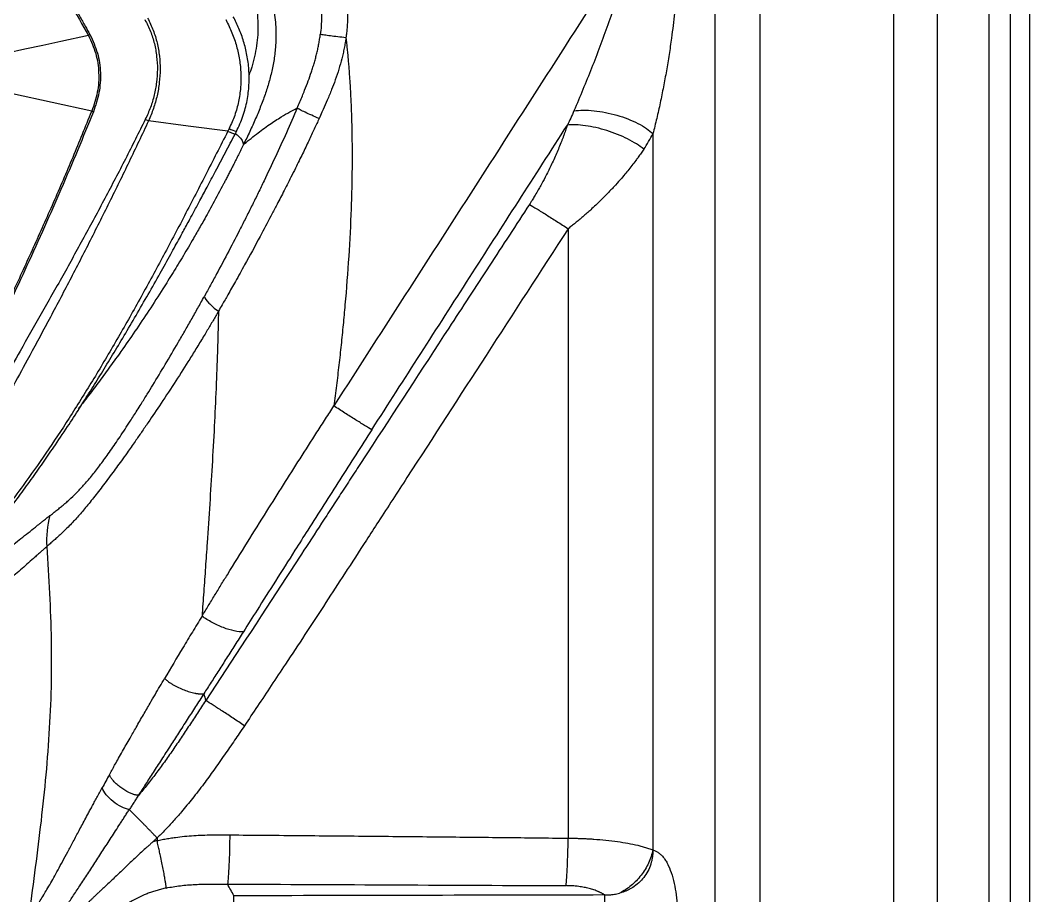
# Model space of a CAD drawing. Extents: x 0 to 84, y -21 to 126.
# Drawn here: x 74.48 to 84.1, y 55.96 to 64.3 of the extents above; entities that cross this region are included whole.
import ezdxf

# ---------------------------------------------------------------- set-up
doc = ezdxf.new("R2010")
doc.units = 0
doc.header["$MEASUREMENT"] = 0
doc.layers.add('1', color=4, linetype='Continuous')

# ---------------------------------------------------------------- blocks, each defined once
blk = doc.blocks.new('PRODIGY')
at = {"layer": '1', "color": 4, "linetype": 'Continuous', "lineweight": 25}
blk.add_line((84.0966, 2.9993), (84.0966, 75.0504), dxfattribs=at)
at = {"layer": '1', "color": 3, "linetype": 'Continuous', "lineweight": 25}
for p, q in [((83.913, 3.4162), (83.913, 74.6335)), ((83.71, 3.6929), (83.71, 74.3567)), ((83.2188, 4.3259), (83.2188, 73.7237)), ((82.801, 4.8346), (82.801, 73.215)), ((81.0966, 71.8017), (81.0966, 39.0248)), ((81.5264, 71.8017), (81.5264, 39.0248)), ((75.1465, 64.1612), (75.1312, 64.1525)), ((75.7039, 63.3385), (75.6734, 63.3538)), ((76.4719, 63.2667), (76.4588, 63.2402)), ((76.5276, 63.213), (76.5409, 63.2386)), ((80.5074, 63.217), (80.5074, 56.395)), ((79.7001, 62.3124), (79.7001, 56.5071)), ((75.7851, 56.5098), (75.7851, 56.4832))]:
    blk.add_line(p, q, dxfattribs=at)
at = {"layer": '1', "color": 3, "linetype": 'Continuous', "lineweight": 25, "flags": 128}
for points in [[(75.1312, 64.1525), (74.8677, 64.0953), (74.6972, 64.0584), (74.5267, 64.0214), (74.3562, 63.9844)], [(75.1641, 63.431), (74.7867, 63.5134), (74.4094, 63.5958)], [(76.4588, 63.2402), (76.0813, 63.2894), (75.7039, 63.3385)]]:
    blk.add_lwpolyline(points, dxfattribs=at)
at = {"layer": '1', "color": 3, "linetype": 'Continuous', "lineweight": 25}
blk.add_arc((76.6006, 63.4838), 0.2524, 239.33698, 256.31238, dxfattribs=at)
for points, knots in [([(70.3254, 69.0395), (70.5257, 68.9216), (70.926, 68.6858), (71.5018, 68.2923), (72.0561, 67.8715), (72.5848, 67.4219), (73.0839, 66.943), (73.5534, 66.4358), (73.9936, 65.9006), (74.404, 65.3398), (74.7875, 64.7582), (75.0166, 64.3544), (75.1312, 64.1525)], [0, 0, 0, 0, 0.100345, 0.20059, 0.300906, 0.400755, 0.500092, 0.599382, 0.699069, 0.799349, 0.899659, 1, 1, 1, 1]), ([(70.3344, 69.0546), (70.3484, 69.0464), (70.3851, 69.0249), (70.4521, 68.9858), (70.5298, 68.9404), (70.6059, 68.8956), (70.6706, 68.8568), (70.7316, 68.8193), (70.793, 68.7811), (70.904, 68.7112), (71.061, 68.6097), (71.3141, 68.4398), (71.6146, 68.2265), (71.9788, 67.9492), (72.3523, 67.6433), (72.7306, 67.3054), (73.1245, 66.9214), (73.5316, 66.4833), (73.9458, 65.9864), (74.2917, 65.5243), (74.5775, 65.1076), (74.7495, 64.8386), (74.8581, 64.6611), (74.9081, 64.578), (74.9577, 64.4942), (75.0052, 64.4126), (75.0534, 64.3285), (75.0996, 64.2455), (75.1317, 64.1878), (75.1465, 64.1612)], [0, 0, 0, 0, 0.007015, 0.018363, 0.033423, 0.04585, 0.056436, 0.065972, 0.076735, 0.087613, 0.12255, 0.157338, 0.219069, 0.281467, 0.354683, 0.42722, 0.500115, 0.591822, 0.685047, 0.779146, 0.840884, 0.903128, 0.916964, 0.930721, 0.945004, 0.958992, 0.971501, 0.986828, 1, 1, 1, 1]), ([(77.271, 65.4059), (77.2799, 65.3898), (77.2968, 65.3592), (77.3203, 65.3155), (77.3472, 65.2647), (77.3768, 65.2067), (77.4212, 65.1147), (77.4731, 64.9957), (77.5273, 64.8434), (77.5625, 64.7081), (77.5828, 64.5946), (77.5938, 64.5051), (77.5997, 64.414), (77.6002, 64.3362), (77.5978, 64.2736), (77.5946, 64.2261), (77.59, 64.1783), (77.5858, 64.1465), (77.5837, 64.1305)], [0, 0, 0, 0, 0.041154, 0.078244, 0.111277, 0.169877, 0.224118, 0.340099, 0.460288, 0.585978, 0.652657, 0.718387, 0.787819, 0.857167, 0.892517, 0.928087, 0.963906, 1, 1, 1, 1]), ([(77.0511, 65.2835), (77.054, 65.2783), (77.0569, 65.2731), (77.0628, 65.2623), (77.0658, 65.2569), (77.0716, 65.2464), (77.0745, 65.2412), (77.0801, 65.2308), (77.0943, 65.2049), (77.1081, 65.179), (77.1408, 65.1167), (77.1617, 65.075), (77.2212, 64.9483), (77.2566, 64.8618), (77.2992, 64.7253), (77.3116, 64.6786), (77.3319, 64.5824), (77.3399, 64.5328), (77.3502, 64.4308), (77.3526, 64.3784), (77.351, 64.2715), (77.3471, 64.2171), (77.34, 64.1623)], [0, 0, 0, 0, 0.015625, 0.015625, 0.03125, 0.03125, 0.046875, 0.046875, 0.0625, 0.125, 0.125, 0.25, 0.25, 0.5, 0.5, 0.625, 0.625, 0.75, 0.75, 0.875, 0.875, 1, 1, 1, 1]), ([(80.349, 65.1065), (80.1081, 64.7312), (79.8675, 64.3565), (79.3871, 63.6083), (79.1471, 63.2348), (78.6674, 62.4882), (78.4277, 62.1151), (77.9482, 61.3692), (77.7085, 60.9965), (77.469, 60.624)], [0, 0, 0, 0, 0.25, 0.25, 0.5, 0.5, 0.75, 0.75, 1, 1, 1, 1]), ([(80.349, 65.1065), (80.3298, 65.0348), (80.3094, 64.9632), (80.2672, 64.8203), (80.2452, 64.7491), (80.1773, 64.5363), (80.1293, 64.3954), (80.0291, 64.1162), (79.9771, 63.978), (79.869, 63.7044), (79.8131, 63.5689), (79.7552, 63.4353)], [0, 0, 0, 0, 0.125, 0.125, 0.25, 0.25, 0.5, 0.5, 0.75, 0.75, 1, 1, 1, 1]), ([(80.7557, 65.1056), (80.7557, 65.0941), (80.7556, 65.0708), (80.7552, 65.0357), (80.7547, 65.0003), (80.7539, 64.9645), (80.7529, 64.9284), (80.7516, 64.8919), (80.7491, 64.8267), (80.7443, 64.7321), (80.736, 64.61), (80.7256, 64.4879), (80.7136, 64.3675), (80.6998, 64.2473), (80.6861, 64.1415), (80.6731, 64.0493), (80.6613, 63.9707), (80.6488, 63.8927), (80.6357, 63.8153), (80.622, 63.7385), (80.6076, 63.6623), (80.5925, 63.5866), (80.5768, 63.5115), (80.5605, 63.437), (80.5435, 63.363), (80.5259, 63.2896), (80.5136, 63.2412), (80.5074, 63.217)], [0, 0, 0, 0, 0.017664, 0.035507, 0.05353, 0.071738, 0.09013, 0.108711, 0.127482, 0.189965, 0.253579, 0.31546, 0.378775, 0.440729, 0.503397, 0.545132, 0.586763, 0.628301, 0.66976, 0.711151, 0.752486, 0.793777, 0.835036, 0.876276, 0.917508, 0.958746, 1, 1, 1, 1]), ([(76.6278, 65.078), (76.6358, 65.0634), (76.6513, 65.0355), (76.6731, 64.9952), (76.6979, 64.9482), (76.7253, 64.8945), (76.766, 64.8095), (76.8115, 64.7035), (76.8621, 64.557), (76.9008, 64.3942), (76.9198, 64.2142), (76.9161, 64.0525), (76.8979, 63.9089), (76.8721, 63.7843), (76.8384, 63.6627), (76.8049, 63.5637), (76.7747, 63.4839), (76.7501, 63.4227), (76.7241, 63.3613), (76.6967, 63.2997), (76.6682, 63.2379), (76.6388, 63.1758), (76.6187, 63.1346), (76.6086, 63.1138)], [0, 0, 0, 0, 0.023441, 0.045018, 0.064722, 0.098467, 0.130136, 0.197851, 0.261478, 0.349634, 0.435047, 0.519003, 0.580889, 0.643367, 0.703243, 0.764646, 0.796695, 0.829274, 0.862381, 0.896015, 0.930168, 0.964833, 1, 1, 1, 1]), ([(76.5475, 64.9187), (76.5838, 64.8463), (76.6545, 64.7048), (76.7248, 64.4844), (76.7527, 64.2658), (76.7372, 64.0542), (76.7021, 63.8901), (76.6694, 63.7992), (76.6598, 63.7727)], [0, 0, 0, 0, 0.1992176, 0.3887796, 0.5701872, 0.7480441, 0.9265988, 1, 1, 1, 1]), ([(76.5409, 63.2386), (76.5632, 63.2867), (76.6073, 63.3817), (76.6455, 63.5323), (76.6637, 63.6813), (76.6623, 63.8261), (76.6445, 63.9648), (76.6121, 64.0957), (76.5682, 64.2184), (76.5298, 64.2946), (76.511, 64.3319)], [0, 0, 0, 0, 0.1398235, 0.2760803, 0.4073634, 0.5348874, 0.657111, 0.7751455, 0.8899794, 1, 1, 1, 1]), ([(75.6696, 64.3039), (75.6882, 64.2671), (75.7252, 64.1938), (75.7617, 64.0755), (75.7839, 63.9541), (75.7905, 63.8305), (75.7826, 63.7071), (75.76, 63.5856), (75.7251, 63.4666), (75.6906, 63.3915), (75.6733, 63.3537)], [0, 0, 0, 0, 0.1249083, 0.2493639, 0.3746167, 0.4991945, 0.6245037, 0.7493251, 0.8740577, 1, 1, 1, 1]), ([(75.6954, 64.3179), (75.714, 64.2798), (75.7512, 64.2038), (75.7878, 64.082), (75.8099, 63.9572), (75.8166, 63.8304), (75.809, 63.7039), (75.7874, 63.579), (75.7533, 63.4563), (75.7204, 63.378), (75.7038, 63.3385)], [0, 0, 0, 0, 0.1252448, 0.2498889, 0.375057, 0.499446, 0.6244395, 0.7490045, 0.8735632, 1, 1, 1, 1]), ([(76.4406, 64.3032), (76.441, 64.3023), (76.4418, 64.3008), (76.4427, 64.2992), (76.443, 64.2985)], [0, 0, 0, 0, 0.560042, 1, 1, 1, 1]), ([(76.443, 64.2985), (76.4625, 64.2588), (76.5016, 64.1791), (76.544, 64.0528), (76.5726, 63.9227), (76.5856, 63.7898), (76.5829, 63.6557), (76.5633, 63.5221), (76.5278, 63.3908), (76.4906, 63.3081), (76.4719, 63.2667)], [0, 0, 0, 0, 0.1237332, 0.2483159, 0.3718244, 0.4957942, 0.6209032, 0.7461081, 0.8728281, 1, 1, 1, 1]), ([(75.1312, 64.1525), (75.1573, 64.0963), (75.2097, 63.9836), (75.2351, 63.7973), (75.2243, 63.6091), (75.1842, 63.4905), (75.1641, 63.431)], [0, 0, 0, 0, 0.248317, 0.497924, 0.747766, 1, 1, 1, 1]), ([(75.1465, 64.1612), (75.1729, 64.1036), (75.2258, 63.9883), (75.2512, 63.7981), (75.2398, 63.6064), (75.199, 63.4857), (75.1785, 63.4251)], [0, 0, 0, 0, 0.249094, 0.498767, 0.748344, 1, 1, 1, 1]), ([(77.1198, 63.4613), (77.1283, 63.4812), (77.1448, 63.5198), (77.1685, 63.5762), (77.1954, 63.6423), (77.2248, 63.7184), (77.2509, 63.792), (77.27, 63.8508), (77.2835, 63.8954), (77.2959, 63.94), (77.3072, 63.9846), (77.3173, 64.0291), (77.3262, 64.0735), (77.334, 64.1179), (77.338, 64.1475), (77.34, 64.1623)], [0, 0, 0, 0, 0.088124, 0.171224, 0.249259, 0.379001, 0.503281, 0.567015, 0.630246, 0.692982, 0.755239, 0.817039, 0.87841, 0.939384, 1, 1, 1, 1]), ([(77.5837, 64.1305), (77.5574, 64.1337), (77.5312, 64.1369), (77.4811, 64.1432), (77.4573, 64.1462), (77.4142, 64.1518), (77.3949, 64.1544), (77.3625, 64.1589), (77.3494, 64.1608), (77.34, 64.1623)], [0, 0, 0, 0, 0.25, 0.25, 0.5, 0.5, 0.75, 0.75, 1, 1, 1, 1]), ([(77.5837, 64.1305), (77.5826, 64.1223), (77.5802, 64.106), (77.5762, 64.0814), (77.5719, 64.0567), (77.5672, 64.0319), (77.5621, 64.0069), (77.5566, 63.9819), (77.5507, 63.9567), (77.5384, 63.9067), (77.5168, 63.8303), (77.4841, 63.7324), (77.4469, 63.634), (77.4081, 63.5401), (77.3765, 63.4682), (77.3501, 63.4097), (77.3372, 63.3813), (77.3282, 63.3615)], [0, 0, 0, 0, 0.030369, 0.060961, 0.091774, 0.12281, 0.154073, 0.185569, 0.217308, 0.249302, 0.375584, 0.509808, 0.629683, 0.763464, 0.884647, 0.919706, 1, 1, 1, 1]), ([(77.5837, 64.1305), (77.5857, 64.1127), (77.5897, 64.0771), (77.5953, 64.0234), (77.6005, 63.9694), (77.6054, 63.9151), (77.61, 63.8605), (77.6143, 63.8056), (77.6182, 63.7503), (77.6219, 63.6948), (77.6252, 63.6389), (77.6282, 63.5827), (77.631, 63.5261), (77.6334, 63.4693), (77.6355, 63.4122), (77.639, 63.3046), (77.6422, 63.1455), (77.6427, 62.9339), (77.6397, 62.7191), (77.6311, 62.4239), (77.6119, 62.0457), (77.5836, 61.6774), (77.5575, 61.3963), (77.538, 61.2053), (77.5168, 61.0128), (77.4939, 60.8188), (77.4773, 60.6891), (77.469, 60.624)], [0, 0, 0, 0, 0.015257, 0.030595, 0.046015, 0.061517, 0.077102, 0.09277, 0.108522, 0.124359, 0.140279, 0.156285, 0.172376, 0.188552, 0.204814, 0.221162, 0.280394, 0.340549, 0.401635, 0.463659, 0.592501, 0.724661, 0.778771, 0.833361, 0.88843, 0.943977, 1, 1, 1, 1]), ([(77.1198, 63.4613), (77.0858, 63.382), (77.0517, 63.3043), (76.9827, 63.1499), (76.9477, 63.0732), (76.8765, 62.92), (76.8403, 62.8435), (76.7854, 62.7293), (76.767, 62.6913), (76.7393, 62.6346), (76.7299, 62.6156), (76.7112, 62.5777), (76.7019, 62.5588), (76.6742, 62.5029), (76.6556, 62.4658), (76.6183, 62.3919), (76.5997, 62.3552), (76.5436, 62.2455), (76.5059, 62.1727), (76.4295, 62.027), (76.3907, 61.9542), (76.342, 61.8636), (76.3323, 61.8455), (76.3127, 61.8094), (76.3029, 61.7913), (76.2835, 61.7556), (76.2739, 61.738), (76.2546, 61.7027), (76.2449, 61.6849), (76.2351, 61.6672)], [0, 0, 0, 0, 0.125, 0.125, 0.25, 0.25, 0.375, 0.375, 0.4375, 0.4375, 0.46875, 0.46875, 0.5, 0.5, 0.5625, 0.5625, 0.625, 0.625, 0.75, 0.75, 0.875, 0.875, 0.90625, 0.90625, 0.9375, 0.9375, 0.96875, 0.96875, 1, 1, 1, 1]), ([(76.6086, 63.1138), (76.6134, 63.1179), (76.6316, 63.1332), (76.6723, 63.1666), (76.729, 63.2116), (76.7937, 63.2604), (76.8724, 63.3167), (76.9577, 63.3725), (77.0392, 63.4198), (77.09, 63.4466), (77.1134, 63.4581), (77.1198, 63.4613)], [0, 0, 0, 0, 0.029562, 0.112237, 0.248524, 0.372792, 0.498808, 0.713616, 0.868688, 0.964069, 1, 1, 1, 1]), ([(77.3282, 63.3615), (77.3039, 63.3719), (77.28, 63.3823), (77.2352, 63.4023), (77.2143, 63.412), (77.1774, 63.4297), (77.1614, 63.4377), (77.1357, 63.4514), (77.126, 63.4571), (77.1198, 63.4613)], [0, 0, 0, 0, 0.25, 0.25, 0.5, 0.5, 0.75, 0.75, 1, 1, 1, 1]), ([(73.4578, 59.6768), (73.4809, 59.7267), (73.5271, 59.8265), (73.6038, 59.9921), (73.6864, 60.1729), (73.7771, 60.3706), (73.8792, 60.5839), (73.9878, 60.8149), (74.1051, 61.0546), (74.247, 61.3534), (74.4167, 61.7133), (74.6101, 62.1346), (74.8004, 62.5623), (74.986, 62.9943), (75.1047, 63.2855), (75.164, 63.431)], [0, 0, 0, 0, 0.062561, 0.125094, 0.187383, 0.249789, 0.312754, 0.376309, 0.439124, 0.501607, 0.601699, 0.701611, 0.80118, 0.900668, 1, 1, 1, 1]), ([(75.1785, 63.4251), (75.1293, 63.3044), (75.0285, 63.0569), (74.8727, 62.6923), (74.7112, 62.3242), (74.5486, 61.965), (74.3862, 61.6147), (74.2571, 61.3408), (74.1603, 61.1371), (74.0929, 60.9966), (74.0266, 60.8592), (73.9623, 60.7264), (73.9018, 60.5993), (73.843, 60.4773), (73.7859, 60.3617), (73.7326, 60.2519), (73.6859, 60.154), (73.6451, 60.068), (73.6059, 59.9871), (73.5686, 59.9108), (73.5299, 59.8291), (73.4957, 59.7493), (73.4699, 59.6992), (73.4581, 59.6764)], [0, 0, 0, 0, 0.082249, 0.168725, 0.250938, 0.337837, 0.421226, 0.501438, 0.538138, 0.573957, 0.608923, 0.645818, 0.681064, 0.714276, 0.751294, 0.786327, 0.81865, 0.848238, 0.87506, 0.90615, 0.934321, 0.970126, 1, 1, 1, 1]), ([(75.1785, 63.4251), (75.1761, 63.4261), (75.1712, 63.4281), (75.1664, 63.43), (75.1641, 63.431)], [0, 0, 0, 0, 0.5000634, 1, 1, 1, 1]), ([(79.7552, 63.4353), (79.7826, 63.4393), (79.8128, 63.4414), (79.8772, 63.4417), (79.9113, 63.44), (79.9819, 63.4328), (80.0183, 63.4273), (80.0915, 63.4128), (80.1283, 63.4039), (80.2004, 63.383), (80.2358, 63.371), (80.3031, 63.3446), (80.3351, 63.3303), (80.3943, 63.2998), (80.4214, 63.2838), (80.4694, 63.2508), (80.4903, 63.2339), (80.5074, 63.217)], [0, 0, 0, 0, 0.125, 0.125, 0.25, 0.25, 0.375, 0.375, 0.5, 0.5, 0.625, 0.625, 0.75, 0.75, 0.875, 0.875, 1, 1, 1, 1]), ([(75.6734, 63.3537), (75.6106, 63.2276), (75.485, 62.9753), (75.2889, 62.6009), (75.0894, 62.2292), (74.8864, 61.862), (74.6821, 61.4995), (74.4955, 61.1728), (74.3304, 60.8836), (74.1884, 60.6326), (74.0558, 60.395), (73.9367, 60.1744), (73.8312, 59.9735), (73.7382, 59.7924), (73.6562, 59.6277), (73.6072, 59.5297), (73.5827, 59.4807)], [0, 0, 0, 0, 0.082411, 0.164951, 0.247638, 0.330248, 0.412935, 0.496232, 0.559503, 0.622548, 0.685579, 0.749219, 0.81255, 0.875197, 0.937632, 1, 1, 1, 1]), ([(75.7039, 63.3385), (75.6425, 63.2086), (75.5196, 62.9485), (75.3298, 62.5613), (75.1373, 62.1765), (74.9417, 61.7963), (74.7444, 61.422), (74.5633, 61.0863), (74.402, 60.7914), (74.2621, 60.5378), (74.1299, 60.3001), (74.0096, 60.0816), (73.9001, 59.8838), (73.8012, 59.7065), (73.7105, 59.5461), (73.6563, 59.4507), (73.6292, 59.4031)], [0, 0, 0, 0, 0.082589, 0.165416, 0.24837, 0.331193, 0.414034, 0.497446, 0.56062, 0.623393, 0.686188, 0.749611, 0.812567, 0.875073, 0.937549, 1, 1, 1, 1]), ([(77.3282, 63.3615), (77.3208, 63.3454), (77.3056, 63.3122), (77.2819, 63.261), (77.2565, 63.2069), (77.2295, 63.1497), (77.2007, 63.0894), (77.17, 63.0258), (77.1374, 62.9589), (77.1006, 62.8843), (77.0505, 62.7838), (76.9894, 62.6632), (76.9259, 62.5398), (76.8526, 62.3996), (76.7529, 62.2119), (76.6397, 62.0042), (76.5367, 61.8191), (76.4654, 61.6928), (76.4117, 61.5987), (76.3818, 61.5468), (76.3699, 61.5261)], [0, 0, 0, 0, 0.025237, 0.052055, 0.080486, 0.110579, 0.1424, 0.176025, 0.211529, 0.24898, 0.295288, 0.372746, 0.443313, 0.495541, 0.601397, 0.751645, 0.840385, 0.911669, 0.964817, 1, 1, 1, 1]), ([(77.8308, 60.3978), (78.1407, 60.8806), (78.4508, 61.3638), (79.0715, 62.3308), (79.3819, 62.8144), (79.6927, 63.2986)], [0, 0, 0, 0, 0.5, 0.5, 1, 1, 1, 1]), ([(79.6927, 63.2986), (79.6898, 63.29), (79.684, 63.2728), (79.6749, 63.247), (79.6656, 63.2212), (79.6561, 63.1954), (79.6463, 63.1695), (79.6321, 63.1329), (79.6131, 63.0856), (79.5804, 63.0084), (79.5374, 62.9137), (79.4871, 62.8123), (79.4461, 62.7357), (79.4142, 62.6791), (79.3886, 62.6356), (79.3646, 62.5963), (79.3461, 62.5668), (79.3355, 62.5505), (79.3312, 62.544)], [0, 0, 0, 0, 0.033779, 0.067567, 0.101358, 0.13515, 0.168938, 0.20272, 0.278681, 0.354541, 0.505893, 0.651091, 0.75563, 0.812095, 0.878605, 0.932278, 0.972683, 1, 1, 1, 1]), ([(80.42, 63.0691), (80.3997, 63.0859), (80.3763, 63.1028), (80.3245, 63.1357), (80.2961, 63.1517), (80.2357, 63.1823), (80.2036, 63.1968), (80.1374, 63.2236), (80.1032, 63.2359), (80.0342, 63.2577), (79.9995, 63.2671), (79.931, 63.2828), (79.8974, 63.2891), (79.8327, 63.298), (79.8017, 63.3007), (79.7438, 63.3024), (79.7169, 63.3014), (79.6927, 63.2986)], [0, 0, 0, 0, 0.125, 0.125, 0.25, 0.25, 0.375, 0.375, 0.5, 0.5, 0.625, 0.625, 0.75, 0.75, 0.875, 0.875, 1, 1, 1, 1]), ([(76.4588, 63.2402), (76.388, 63.1007), (76.2465, 62.8222), (76.034, 62.4106), (75.821, 62.0071), (75.6064, 61.6136), (75.3893, 61.2307), (75.1696, 60.8603), (74.9482, 60.5057), (74.7271, 60.1719), (74.5271, 59.8885), (74.3489, 59.6513), (74.1927, 59.4548), (74.0404, 59.2747), (73.9472, 59.1724), (73.9006, 59.1213)], [0, 0, 0, 0, 0.083388, 0.166545, 0.249266, 0.331863, 0.414654, 0.498053, 0.581911, 0.665728, 0.748937, 0.811246, 0.87376, 0.936869, 1, 1, 1, 1]), ([(73.9729, 59.1455), (74.0113, 59.1893), (74.09, 59.279), (74.2167, 59.4341), (74.3442, 59.5961), (74.4672, 59.759), (74.5842, 59.9195), (74.6946, 60.0756), (74.8098, 60.2429), (74.9265, 60.4172), (75.043, 60.5963), (75.1505, 60.7655), (75.2554, 60.9342), (75.363, 61.1106), (75.4733, 61.2951), (75.5862, 61.4877), (75.7006, 61.6865), (75.8106, 61.881), (75.8965, 62.0352), (75.9574, 62.1455), (75.9969, 62.2174), (76.0323, 62.2822), (76.0655, 62.3432), (76.1007, 62.4081), (76.1436, 62.4874), (76.1981, 62.5888), (76.2658, 62.7156), (76.3468, 62.8682), (76.4356, 63.0369), (76.4973, 63.155), (76.5277, 63.2132)], [0, 0, 0, 0, 0.05455, 0.111686, 0.164939, 0.214597, 0.260837, 0.30378, 0.343485, 0.39362, 0.437093, 0.475723, 0.515154, 0.555612, 0.597083, 0.639608, 0.683232, 0.726686, 0.764541, 0.781149, 0.796212, 0.809729, 0.821699, 0.83431, 0.850093, 0.870986, 0.897022, 0.928235, 0.96461, 1, 1, 1, 1]), ([(76.5276, 63.2133), (76.5276, 63.2133), (76.528, 63.2124), (76.5248, 63.2126), (76.5176, 63.2143), (76.5061, 63.2185), (76.4918, 63.2246), (76.4758, 63.2318), (76.4643, 63.2374), (76.4588, 63.2401)], [0, 0, 0, 0, 0.008669, 0.176845, 0.34923, 0.521615, 0.689793, 0.85014, 1, 1, 1, 1]), ([(76.5313, 63.2202), (76.5416, 63.2118), (76.5696, 63.1891), (76.5987, 63.151), (76.6053, 63.1262), (76.6086, 63.1138)], [0, 0, 0, 0, 0.225327, 0.612665, 1, 1, 1, 1]), ([(76.6086, 63.1138), (76.6006, 63.0974), (76.5847, 63.0652), (76.5612, 63.0179), (76.5385, 62.9725), (76.5165, 62.929), (76.4954, 62.8873), (76.475, 62.8475), (76.4554, 62.8096), (76.4367, 62.7736), (76.3909, 62.6862), (76.3215, 62.5562), (76.2468, 62.4213), (76.185, 62.3119), (76.1209, 62.2004), (76.0352, 62.055), (75.9544, 61.9222), (75.8895, 61.8177), (75.8129, 61.6959), (75.7086, 61.5344), (75.5756, 61.3359), (75.4527, 61.1588), (75.3398, 61.001), (75.2542, 60.8846), (75.1856, 60.7931), (75.1324, 60.7231), (75.0816, 60.6571), (75.0478, 60.6139), (75.0332, 60.5952)], [0, 0, 0, 0, 0.016211, 0.031885, 0.047005, 0.061561, 0.075546, 0.088957, 0.101796, 0.114066, 0.125773, 0.191373, 0.249143, 0.269766, 0.310555, 0.37242, 0.435059, 0.466789, 0.498057, 0.583327, 0.66749, 0.750174, 0.812936, 0.876212, 0.907298, 0.938328, 0.973296, 1, 1, 1, 1]), ([(80.42, 63.0691), (80.4159, 63.063), (80.4076, 63.0506), (80.3946, 63.0317), (80.3809, 63.0123), (80.3666, 62.9923), (80.3455, 62.9635), (80.316, 62.9242), (80.279, 62.8774), (80.2385, 62.8281), (80.192, 62.7737), (80.1471, 62.7238), (80.1012, 62.6746), (80.0607, 62.6326), (80.0125, 62.5844), (79.9648, 62.5385), (79.9191, 62.4961), (79.8781, 62.4594), (79.8412, 62.4273), (79.8049, 62.3966), (79.7694, 62.3672), (79.7346, 62.3392), (79.7115, 62.3212), (79.7001, 62.3124)], [0, 0, 0, 0, 0.023655, 0.047976, 0.072966, 0.098627, 0.124962, 0.184147, 0.249571, 0.30494, 0.374009, 0.459, 0.498471, 0.565348, 0.623159, 0.688249, 0.748134, 0.793635, 0.837741, 0.880439, 0.92172, 0.961576, 1, 1, 1, 1]), ([(79.3312, 62.544), (79.2039, 62.3486), (79.0764, 62.1529), (78.8202, 61.7599), (78.6915, 61.5625), (78.3048, 60.9691), (78.0468, 60.5731), (77.7567, 60.1279), (77.7245, 60.0784), (77.6761, 60.0043), (77.6601, 59.9796), (77.6276, 59.9297), (77.6112, 59.9046), (77.5784, 59.8543), (77.5621, 59.8291), (77.5296, 59.7794), (77.5136, 59.7547), (77.4653, 59.6806), (77.4331, 59.6313), (77.2724, 59.3845), (77.1441, 59.1876), (76.7596, 58.5985), (76.5039, 58.2076), (76.2483, 57.8182)], [0, 0, 0, 0, 0.125, 0.125, 0.25, 0.25, 0.5, 0.5, 0.53125, 0.53125, 0.546875, 0.546875, 0.5625, 0.5625, 0.578125, 0.578125, 0.59375, 0.59375, 0.625, 0.625, 0.75, 0.75, 1, 1, 1, 1]), ([(79.3312, 62.544), (79.3518, 62.5318), (79.376, 62.5172), (79.4304, 62.4839), (79.4606, 62.4652), (79.5248, 62.4248), (79.5589, 62.4033), (79.6288, 62.3586), (79.6646, 62.3355), (79.7001, 62.3124)], [0, 0, 0, 0, 0.25, 0.25, 0.5, 0.5, 0.75, 0.75, 1, 1, 1, 1]), ([(79.7001, 62.3124), (79.4395, 61.91), (78.9277, 61.1199), (78.3258, 60.1902), (77.9459, 59.6036), (77.7481, 59.2981), (77.5814, 59.0411), (77.3863, 58.7413), (77.1984, 58.4539), (77.0246, 58.1897), (76.8742, 57.9628), (76.7442, 57.7675), (76.6588, 57.6403), (76.6169, 57.578)], [0, 0, 0, 0, 0.254555, 0.499896, 0.588058, 0.625678, 0.693142, 0.75069, 0.815615, 0.875442, 0.918638, 0.960157, 1, 1, 1, 1]), ([(74.7641, 59.5792), (74.7748, 59.5875), (74.7972, 59.605), (74.8253, 59.627), (74.8484, 59.6454), (74.8707, 59.6635), (74.8987, 59.6866), (74.932, 59.7151), (74.976, 59.7547), (75.0316, 59.8089), (75.1024, 59.8861), (75.1772, 59.9759), (75.2566, 60.0794), (75.3413, 60.1971), (75.4322, 60.3299), (75.5177, 60.4602), (75.5856, 60.5665), (75.6401, 60.6531), (75.6899, 60.7333), (75.7665, 60.8581), (75.8645, 61.0206), (75.9659, 61.1927), (76.0484, 61.335), (76.1006, 61.4265), (76.1422, 61.5), (76.173, 61.555), (76.2038, 61.6103), (76.2244, 61.6479), (76.2351, 61.6672)], [0, 0, 0, 0, 0.033734, 0.071132, 0.089018, 0.106446, 0.140887, 0.175301, 0.206879, 0.27007, 0.330608, 0.38872, 0.445009, 0.500506, 0.556267, 0.613223, 0.651081, 0.672273, 0.705043, 0.734117, 0.798517, 0.864698, 0.898238, 0.931979, 0.949544, 0.965907, 0.982392, 1, 1, 1, 1]), ([(76.2351, 61.6672), (76.2395, 61.6503), (76.2539, 61.6288), (76.3003, 61.5802), (76.3322, 61.5533), (76.3699, 61.5261)], [0, 0, 0, 0, 0.5, 0.5, 1, 1, 1, 1]), ([(76.3699, 61.5261), (76.3615, 61.5116), (76.3444, 61.4821), (76.3183, 61.4372), (76.2912, 61.3912), (76.2632, 61.3441), (76.221, 61.2737), (76.1653, 61.1823), (76.0753, 61.0375), (75.9614, 60.8585), (75.8283, 60.6558), (75.7192, 60.4937), (75.6372, 60.3742), (75.5706, 60.2782), (75.5065, 60.1873), (75.4312, 60.082), (75.3463, 59.9656), (75.2498, 59.8371), (75.1569, 59.7185), (75.0876, 59.6344), (75.0354, 59.5744), (75.0009, 59.5361), (74.9642, 59.4971), (74.9278, 59.46), (74.8923, 59.4257), (74.8599, 59.3955), (74.8293, 59.3677), (74.7975, 59.3393), (74.7658, 59.3119), (74.7448, 59.2934), (74.734, 59.284)], [0, 0, 0, 0, 0.012307, 0.025007, 0.038092, 0.051548, 0.065367, 0.098627, 0.130786, 0.192419, 0.258524, 0.317532, 0.347638, 0.37739, 0.415782, 0.444427, 0.494579, 0.553456, 0.613166, 0.67406, 0.703646, 0.736355, 0.76039, 0.800107, 0.836919, 0.863946, 0.898116, 0.931946, 0.965122, 1, 1, 1, 1]), ([(76.3699, 61.5261), (76.3694, 61.5), (76.3683, 61.4475), (76.3664, 61.3682), (76.3643, 61.2882), (76.3619, 61.2073), (76.3593, 61.1255), (76.3565, 61.0429), (76.3535, 60.9593), (76.3502, 60.8749), (76.343, 60.6988), (76.3301, 60.4246), (76.3098, 60.0583), (76.2868, 59.6879), (76.2653, 59.3661), (76.2461, 59.0873), (76.2297, 58.8546), (76.2187, 58.6995), (76.2132, 58.622)], [0, 0, 0, 0, 0.026908, 0.054095, 0.08157, 0.10934, 0.137412, 0.165792, 0.194486, 0.223499, 0.252837, 0.376004, 0.506309, 0.631025, 0.758945, 0.839282, 0.919668, 1, 1, 1, 1]), ([(76.2132, 58.622), (76.233, 58.6545), (76.2726, 58.7196), (76.3324, 58.8176), (76.3931, 58.9168), (76.4973, 59.0862), (76.6427, 59.3212), (76.8208, 59.6063), (76.9882, 59.8717), (77.1474, 60.1225), (77.2816, 60.3323), (77.389, 60.4997), (77.4428, 60.5833), (77.469, 60.624)], [0, 0, 0, 0, 0.048414, 0.097028, 0.146182, 0.196378, 0.350044, 0.497585, 0.623215, 0.748212, 0.874161, 0.938693, 1, 1, 1, 1]), ([(77.8308, 60.3978), (77.8111, 60.4093), (77.7878, 60.4233), (77.735, 60.4556), (77.7056, 60.4738), (77.6426, 60.5131), (77.6091, 60.5343), (77.54, 60.5783), (77.5044, 60.6011), (77.469, 60.624)], [0, 0, 0, 0, 0.25, 0.25, 0.5, 0.5, 0.75, 0.75, 1, 1, 1, 1]), ([(77.8308, 60.3978), (77.7798, 60.3184), (77.6778, 60.1595), (77.4742, 59.8412), (77.2811, 59.5376), (77.0772, 59.2158), (76.9162, 58.9613), (76.7526, 58.7029), (76.6507, 58.5423), (76.6073, 58.4738)], [0, 0, 0, 0, 0.1240223, 0.2482916, 0.4969991, 0.5973754, 0.7495438, 0.8932467, 1, 1, 1, 1]), ([(73.6989, 58.7422), (73.7165, 58.7555), (73.7517, 58.7821), (73.8042, 58.8222), (73.8565, 58.8625), (73.9085, 58.9028), (73.9659, 58.9477), (74.0261, 58.9952), (74.0791, 59.0375), (74.1197, 59.07), (74.1619, 59.104), (74.2388, 59.1653), (74.352, 59.2547), (74.4668, 59.3444), (74.5584, 59.4162), (74.6183, 59.4635), (74.6639, 59.4996), (74.6989, 59.5275), (74.7306, 59.5527), (74.7535, 59.5708), (74.7641, 59.5792)], [0, 0, 0, 0, 0.0491961, 0.0983921, 0.1475883, 0.1967852, 0.2459833, 0.3109371, 0.3691875, 0.3988411, 0.4281557, 0.4911555, 0.61736, 0.7432969, 0.8070101, 0.8708024, 0.9101848, 0.9347854, 0.9696241, 1, 1, 1, 1]), ([(74.734, 59.284), (74.7277, 59.2785), (74.7144, 59.2668), (74.6935, 59.2481), (74.6698, 59.227), (74.6413, 59.2016), (74.5791, 59.146), (74.4848, 59.0626), (74.3813, 58.9718), (74.2991, 58.9001), (74.2351, 58.8447), (74.1689, 58.7881), (74.0993, 58.7301), (74.0293, 58.6724), (73.9458, 58.6042), (73.8504, 58.5275), (73.7778, 58.4704), (73.742, 58.4422)], [0, 0, 0, 0, 0.019631, 0.041492, 0.065583, 0.09346, 0.130203, 0.258966, 0.385159, 0.447691, 0.509941, 0.579751, 0.64779, 0.718786, 0.788623, 0.895591, 1, 1, 1, 1]), ([(74.734, 59.284), (74.7444, 59.136), (74.7538, 58.9878), (74.7686, 58.6907), (74.774, 58.5417), (74.779, 58.2435), (74.7786, 58.0944), (74.7717, 57.7965), (74.7651, 57.6479), (74.7466, 57.3514), (74.7347, 57.2036), (74.7068, 56.9087), (74.6908, 56.7615), (74.6562, 56.468), (74.6377, 56.3218), (74.5993, 56.0311), (74.5794, 55.8866), (74.5594, 55.7426)], [0, 0, 0, 0, 0.125, 0.125, 0.25, 0.25, 0.375, 0.375, 0.5, 0.5, 0.625, 0.625, 0.75, 0.75, 0.875, 0.875, 1, 1, 1, 1]), ([(76.2132, 58.622), (76.1827, 58.5719), (76.152, 58.5211), (76.0912, 58.4206), (76.0612, 58.3707), (75.9723, 58.2226), (75.9147, 58.126), (75.8566, 58.0277)], [0, 0, 0, 0, 0.25, 0.25, 0.5, 0.5, 1, 1, 1, 1]), ([(76.6073, 58.4738), (76.583, 58.4717), (76.5533, 58.4744), (76.4881, 58.4879), (76.4525, 58.4987), (76.3804, 58.5262), (76.3438, 58.543), (76.2744, 58.5804), (76.2417, 58.6009), (76.2132, 58.622)], [0, 0, 0, 0, 0.25, 0.25, 0.5, 0.5, 0.75, 0.75, 1, 1, 1, 1]), ([(76.6073, 58.4738), (76.5802, 58.4312), (76.5271, 58.3476), (76.4488, 58.2247), (76.3735, 58.1066), (76.3011, 57.9934), (76.2538, 57.9195), (76.2306, 57.8834)], [0, 0, 0, 0, 0.216163, 0.424205, 0.624166, 0.816086, 1, 1, 1, 1]), ([(75.3317, 57.1121), (75.3359, 57.1197), (75.3462, 57.1383), (75.3648, 57.1717), (75.3894, 57.216), (75.4205, 57.2715), (75.467, 57.3542), (75.5227, 57.4526), (75.5889, 57.5685), (75.6526, 57.6791), (75.7128, 57.7827), (75.7653, 57.8727), (75.8113, 57.9511), (75.8417, 58.0025), (75.8566, 58.0277)], [0, 0, 0, 0, 0.0255645, 0.0629839, 0.1124118, 0.1740681, 0.2482531, 0.3867231, 0.4977696, 0.6272967, 0.746543, 0.8340259, 0.918552, 1, 1, 1, 1]), ([(75.8566, 58.0277), (75.8581, 58.0263), (75.862, 58.0228), (75.8698, 58.0163), (75.881, 58.0074), (75.8963, 57.9962), (75.9162, 57.9829), (75.9478, 57.9636), (75.9906, 57.9412), (76.0429, 57.9185), (76.0948, 57.9004), (76.1296, 57.8915), (76.1485, 57.8878), (76.1533, 57.8869), (76.16, 57.8858), (76.1685, 57.8845), (76.1786, 57.8833), (76.1902, 57.8822), (76.2031, 57.8817), (76.2169, 57.8818), (76.2259, 57.8828), (76.2306, 57.8834)], [0, 0, 0, 0, 0.01561, 0.040479, 0.074634, 0.118277, 0.171857, 0.236066, 0.363753, 0.489433, 0.620628, 0.751255, 0.758895, 0.771784, 0.789873, 0.81308, 0.841288, 0.87433, 0.911987, 0.953984, 1, 1, 1, 1]), ([(76.2306, 57.8834), (76.2042, 57.8423), (76.1648, 57.7809), (76.1121, 57.699), (76.0576, 57.6144), (75.9913, 57.5114), (75.9236, 57.4064), (75.87, 57.3231), (75.8279, 57.2578), (75.7874, 57.195), (75.7487, 57.1347), (75.7114, 57.0768), (75.6756, 57.0211), (75.6411, 56.9674), (75.6187, 56.9324), (75.6076, 56.9152)], [0, 0, 0, 0, 0.126117, 0.188886, 0.251965, 0.386192, 0.506177, 0.576154, 0.643731, 0.708688, 0.771101, 0.83128, 0.88943, 0.945656, 1, 1, 1, 1]), ([(76.2483, 57.8182), (76.2351, 57.7981), (76.2221, 57.7783), (76.1962, 57.7387), (76.1832, 57.719), (76.1445, 57.6599), (76.1186, 57.6206), (76.0667, 57.542), (76.0406, 57.5028), (75.988, 57.4245), (75.9615, 57.3855), (75.9082, 57.3084), (75.8814, 57.2702), (75.8277, 57.1953), (75.8008, 57.1585), (75.7465, 57.0864), (75.7192, 57.051), (75.6639, 56.9818), (75.6359, 56.948), (75.6076, 56.9152)], [0, 0, 0, 0, 0.0625, 0.0625, 0.125, 0.125, 0.25, 0.25, 0.375, 0.375, 0.5, 0.5, 0.625, 0.625, 0.75, 0.75, 0.875, 0.875, 1, 1, 1, 1]), ([(76.6169, 57.578), (76.5812, 57.6021), (76.5453, 57.6262), (76.4751, 57.6728), (76.4409, 57.6953), (76.3767, 57.7371), (76.3466, 57.7565), (76.2925, 57.7909), (76.2685, 57.8059), (76.2483, 57.8182)], [0, 0, 0, 0, 0.25, 0.25, 0.5, 0.5, 0.75, 0.75, 1, 1, 1, 1]), ([(76.6169, 57.578), (76.6002, 57.5532), (76.5692, 57.5072), (76.5068, 57.4151), (76.4269, 57.2985), (76.3293, 57.1599), (76.2273, 57.0201), (76.1253, 56.8873), (76.0404, 56.7837), (75.9788, 56.7124), (75.9396, 56.6684), (75.9006, 56.6262), (75.862, 56.5857), (75.8237, 56.5469), (75.7979, 56.522), (75.7851, 56.5098)], [0, 0, 0, 0, 0.066145, 0.122657, 0.246117, 0.378656, 0.497514, 0.628788, 0.749069, 0.793634, 0.837086, 0.879437, 0.920697, 0.96088, 1, 1, 1, 1]), ([(75.6076, 56.9152), (75.6059, 56.9153), (75.6023, 56.9154), (75.5961, 56.9161), (75.5887, 56.9172), (75.5802, 56.9189), (75.5703, 56.9214), (75.559, 56.9248), (75.5464, 56.9292), (75.5222, 56.939), (75.4887, 56.9561), (75.4491, 56.9814), (75.4109, 57.0104), (75.3827, 57.0368), (75.3636, 57.0587), (75.3536, 57.0717), (75.3457, 57.0834), (75.3396, 57.0941), (75.335, 57.1035), (75.3328, 57.1094), (75.3317, 57.1121)], [0, 0, 0, 0, 0.018138, 0.039302, 0.063544, 0.090957, 0.121681, 0.155894, 0.193802, 0.235621, 0.37241, 0.493091, 0.608713, 0.756821, 0.809513, 0.857072, 0.899666, 0.93752, 0.970884, 1, 1, 1, 1]), ([(74.5594, 55.7426), (74.5623, 55.747), (74.5683, 55.756), (74.5774, 55.7697), (74.588, 55.7854), (74.6003, 55.8037), (74.6187, 55.8311), (74.6425, 55.8668), (74.6725, 55.9133), (74.7036, 55.9634), (74.7478, 56.0373), (74.8089, 56.1445), (74.8816, 56.2783), (74.9473, 56.4009), (75.0007, 56.5011), (75.0592, 56.6106), (75.1073, 56.7004), (75.1434, 56.7673), (75.1651, 56.8075), (75.1879, 56.8497), (75.212, 56.894), (75.2373, 56.9404), (75.2547, 56.9723), (75.2636, 56.9885)], [0, 0, 0, 0, 0.020008, 0.04112, 0.063305, 0.092701, 0.126027, 0.188084, 0.249465, 0.314126, 0.370513, 0.490338, 0.6109, 0.671814, 0.734542, 0.797041, 0.86352, 0.884147, 0.905599, 0.92789, 0.95104, 0.975069, 1, 1, 1, 1]), ([(75.5202, 56.7793), (75.4762, 56.786), (75.4177, 56.8163), (75.3173, 56.8956), (75.2754, 56.9448), (75.2636, 56.9885)], [0, 0, 0, 0, 0.5, 0.5, 1, 1, 1, 1]), ([(75.6076, 56.9152), (75.6002, 56.9036), (75.5854, 56.8806), (75.5634, 56.8463), (75.5417, 56.8126), (75.5273, 56.7904), (75.5202, 56.7793)], [0, 0, 0, 0, 0.255427, 0.507357, 0.755602, 1, 1, 1, 1]), ([(74.6284, 55.4314), (74.6332, 55.4388), (74.6381, 55.4461), (74.6479, 55.4608), (74.6529, 55.4681), (74.6681, 55.4904), (74.6785, 55.5054), (74.6944, 55.5281), (74.6998, 55.5357), (74.7105, 55.5509), (74.7159, 55.5585), (74.7322, 55.5816), (74.7434, 55.5975), (74.7663, 55.6301), (74.7779, 55.6467), (74.8017, 55.6811), (74.8139, 55.6988), (74.8531, 55.7564), (74.8827, 55.8006), (74.9354, 55.88), (74.9543, 55.9087), (74.9852, 55.9555), (74.9959, 55.9717), (75.0182, 56.0054), (75.0297, 56.0229), (75.0654, 56.077), (75.0907, 56.1154), (75.1415, 56.1928), (75.1669, 56.2317), (75.2181, 56.3105), (75.2438, 56.3504), (75.2827, 56.4108), (75.2958, 56.431), (75.3222, 56.4721), (75.3356, 56.4929), (75.3763, 56.5563), (75.4043, 56.5997), (75.4396, 56.6544), (75.4467, 56.6654), (75.4609, 56.6874), (75.4681, 56.6985), (75.483, 56.7216), (75.4906, 56.7335), (75.5057, 56.7568), (75.513, 56.7682), (75.5202, 56.7793)], [0, 0, 0, 0, 0.03125, 0.03125, 0.0625, 0.0625, 0.125, 0.125, 0.15625, 0.15625, 0.1875, 0.1875, 0.25, 0.25, 0.3125, 0.3125, 0.375, 0.375, 0.5, 0.5, 0.5625, 0.5625, 0.59375, 0.59375, 0.625, 0.625, 0.6875, 0.6875, 0.75, 0.75, 0.8125, 0.8125, 0.84375, 0.84375, 0.875, 0.875, 0.9375, 0.9375, 0.953125, 0.953125, 0.96875, 0.96875, 0.984375, 0.984375, 1, 1, 1, 1]), ([(75.7851, 56.5098), (75.7822, 56.5128), (75.7764, 56.5189), (75.7678, 56.528), (75.7591, 56.5371), (75.7504, 56.5462), (75.7417, 56.5552), (75.7331, 56.5642), (75.7244, 56.5732), (75.7108, 56.5873), (75.6924, 56.6063), (75.6694, 56.6299), (75.6428, 56.6572), (75.6128, 56.6876), (75.5857, 56.7149), (75.5646, 56.7358), (75.5491, 56.7511), (75.5342, 56.7657), (75.5249, 56.7748), (75.5202, 56.7793)], [0, 0, 0, 0, 0.03006, 0.060059, 0.090017, 0.119949, 0.149876, 0.179815, 0.209787, 0.239811, 0.321158, 0.402455, 0.484066, 0.609763, 0.736075, 0.802263, 0.868172, 0.934002, 1, 1, 1, 1]), ([(75.7851, 56.4832), (75.7932, 56.485), (75.8095, 56.4887), (75.834, 56.4939), (75.8588, 56.4987), (75.8839, 56.5033), (75.9092, 56.5076), (75.9349, 56.5116), (75.9803, 56.5181), (76.0472, 56.5258), (76.133, 56.5326), (76.2202, 56.5368), (76.3056, 56.5387), (76.3919, 56.539), (76.4485, 56.5385), (76.4771, 56.5383)], [0, 0, 0, 0, 0.035752, 0.07179, 0.108122, 0.144753, 0.181691, 0.218941, 0.256509, 0.379747, 0.508834, 0.627762, 0.755938, 0.87696, 1, 1, 1, 1]), ([(76.4771, 56.5383), (76.4766, 56.4877), (76.4758, 56.4371), (76.4735, 56.3406), (76.4719, 56.2947), (76.4682, 56.2116), (76.4661, 56.1745), (76.4614, 56.1124), (76.4589, 56.0875), (76.4562, 56.0699)], [0, 0, 0, 0, 0.25, 0.25, 0.5, 0.5, 0.75, 0.75, 1, 1, 1, 1]), ([(76.4771, 56.5383), (76.706, 56.5364), (77.1569, 56.5326), (77.8226, 56.5266), (78.4672, 56.5204), (79.0907, 56.514), (79.4993, 56.5094), (79.7001, 56.5071)], [0, 0, 0, 0, 0.213104, 0.419656, 0.619656, 0.813104, 1, 1, 1, 1]), ([(75.7468, 56.4739), (75.7392, 56.4669), (75.7238, 56.4527), (75.7002, 56.4312), (75.6675, 56.4016), (75.6245, 56.3629), (75.5758, 56.3183), (75.5305, 56.2756), (75.4897, 56.236), (75.4493, 56.1965), (75.4082, 56.1572), (75.3676, 56.1191), (75.327, 56.0814), (75.2877, 56.045), (75.2541, 56.0138), (75.2268, 55.9882), (75.2052, 55.9676), (75.184, 55.9473), (75.1634, 55.9272), (75.1433, 55.9073), (75.1237, 55.8876), (75.1112, 55.8746), (75.105, 55.868)], [0, 0, 0, 0, 0.03405, 0.069033, 0.104938, 0.179575, 0.259963, 0.323486, 0.386657, 0.449611, 0.511873, 0.576251, 0.635621, 0.697697, 0.75742, 0.792454, 0.827288, 0.861961, 0.896517, 0.931006, 0.965481, 1, 1, 1, 1]), ([(75.7468, 56.4739), (75.7534, 56.48), (75.7663, 56.4919), (75.779, 56.5039), (75.7851, 56.5098)], [0, 0, 0, 0, 0.514997, 1, 1, 1, 1]), ([(75.873, 56.0325), (75.8728, 56.0344), (75.8724, 56.0383), (75.8716, 56.0445), (75.8708, 56.0511), (75.8699, 56.0581), (75.8689, 56.0655), (75.8678, 56.0732), (75.8666, 56.0813), (75.8652, 56.0898), (75.8638, 56.0986), (75.8604, 56.1195), (75.8541, 56.1555), (75.8436, 56.2114), (75.8312, 56.2729), (75.8204, 56.3244), (75.8122, 56.3626), (75.807, 56.3862), (75.8017, 56.4101), (75.7963, 56.4342), (75.7908, 56.4586), (75.787, 56.475), (75.7851, 56.4832)], [0, 0, 0, 0, 0.025935, 0.051738, 0.07742, 0.103002, 0.128507, 0.153962, 0.179392, 0.204824, 0.230282, 0.255787, 0.37862, 0.501374, 0.623784, 0.74627, 0.788385, 0.830424, 0.872498, 0.914718, 0.95719, 1, 1, 1, 1]), ([(79.6799, 56.0549), (79.6824, 56.075), (79.6848, 56.1011), (79.6892, 56.1634), (79.6912, 56.1996), (79.6948, 56.2791), (79.6963, 56.3225), (79.6987, 56.4129), (79.6996, 56.46), (79.7001, 56.5071)], [0, 0, 0, 0, 0.25, 0.25, 0.5, 0.5, 0.75, 0.75, 1, 1, 1, 1]), ([(79.7001, 56.5071), (79.7064, 56.507), (79.7191, 56.507), (79.738, 56.5067), (79.7569, 56.5064), (79.7758, 56.506), (79.7947, 56.5055), (79.8136, 56.5049), (79.8324, 56.5042), (79.8512, 56.5034), (79.8699, 56.5026), (79.8885, 56.5017), (79.9071, 56.5006), (79.9256, 56.4995), (79.9774, 56.4961), (80.0617, 56.489), (80.1705, 56.476), (80.2724, 56.4594), (80.3407, 56.445), (80.3837, 56.4343), (80.4045, 56.4288), (80.4254, 56.4229), (80.4464, 56.4166), (80.4673, 56.4098), (80.4879, 56.4026), (80.5008, 56.3975), (80.5074, 56.395)], [0, 0, 0, 0, 0.019138, 0.038314, 0.057527, 0.076774, 0.09605, 0.115354, 0.134682, 0.154031, 0.173397, 0.192779, 0.212172, 0.231573, 0.25098, 0.376412, 0.504668, 0.625518, 0.755539, 0.785834, 0.817787, 0.851334, 0.886407, 0.922931, 0.960824, 1, 1, 1, 1]), ([(80.5074, 56.395), (80.5074, 56.3902), (80.5072, 56.3808), (80.5065, 56.3667), (80.5055, 56.3528), (80.504, 56.339), (80.5021, 56.3254), (80.4998, 56.3118), (80.4971, 56.2985), (80.494, 56.2852), (80.4905, 56.2721), (80.4811, 56.2406), (80.4611, 56.1921), (80.4224, 56.1318), (80.3737, 56.0793), (80.3282, 56.0451), (80.2919, 56.0239), (80.2676, 56.0116), (80.2423, 56.0008), (80.2162, 55.9913), (80.1982, 55.9862), (80.1892, 55.9837)], [0, 0, 0, 0, 0.025321, 0.050422, 0.075318, 0.100029, 0.124579, 0.14899, 0.173289, 0.197499, 0.221641, 0.245736, 0.373678, 0.500215, 0.626661, 0.754568, 0.802836, 0.851333, 0.900239, 0.949735, 1, 1, 1, 1]), ([(80.5074, 56.395), (80.4987, 56.3528), (80.4845, 56.3106), (80.4464, 56.2293), (80.4224, 56.1902), (80.3667, 56.1181), (80.3348, 56.0851), (80.2655, 56.0276), (80.228, 56.003), (80.1892, 55.9837)], [0, 0, 0, 0, 0.25, 0.25, 0.5, 0.5, 0.75, 0.75, 1, 1, 1, 1]), ([(80.5074, 56.395), (80.5164, 56.3914), (80.53, 56.3859), (80.5476, 56.3766), (80.5653, 56.3657), (80.5866, 56.3485), (80.611, 56.3212), (80.6337, 56.2875), (80.6616, 56.2343), (80.6908, 56.1558), (80.7166, 56.051), (80.7334, 55.9406), (80.7398, 55.8472), (80.7412, 55.7738), (80.7412, 55.7377), (80.7413, 55.7198)], [0, 0, 0, 0, 0.0598156, 0.090872, 0.1197844, 0.1812836, 0.2414672, 0.3032788, 0.3671151, 0.4959063, 0.6259346, 0.7544906, 0.8792869, 0.9400352, 1, 1, 1, 1]), ([(75.873, 56.0325), (75.9164, 56.0418), (75.9611, 56.0491), (76.0527, 56.0602), (76.0997, 56.064), (76.1959, 56.0689), (76.2452, 56.0699), (76.3213, 56.0704), (76.3471, 56.0704), (76.3864, 56.0703), (76.3996, 56.0702), (76.4196, 56.0701), (76.4262, 56.07), (76.4347, 56.07), (76.4364, 56.07), (76.4403, 56.07), (76.4424, 56.0699), (76.4467, 56.0699), (76.4489, 56.0699), (76.4528, 56.0699), (76.4545, 56.0699), (76.4562, 56.0699)], [0, 0, 0, 0, 0.25, 0.25, 0.5, 0.5, 0.75, 0.75, 0.875, 0.875, 0.9375, 0.9375, 0.96875, 0.96875, 0.976563, 0.976563, 0.984375, 0.984375, 0.992188, 0.992188, 1, 1, 1, 1]), ([(76.4562, 56.0699), (76.993, 56.0675), (77.5301, 56.0651), (78.6047, 56.06), (79.1422, 56.0575), (79.6799, 56.0549)], [0, 0, 0, 0, 0.5, 0.5, 1, 1, 1, 1]), ([(80.0486, 55.9662), (80.0459, 55.9679), (80.0407, 55.9712), (80.0324, 55.9761), (80.0238, 55.9808), (80.015, 55.9854), (80.006, 55.9899), (79.9967, 55.9943), (79.9871, 55.9985), (79.9672, 56.0068), (79.9354, 56.0184), (79.889, 56.0313), (79.8395, 56.0416), (79.7979, 56.0476), (79.7662, 56.0509), (79.745, 56.0526), (79.7235, 56.0538), (79.7018, 56.0547), (79.6872, 56.0548), (79.6799, 56.0549)], [0, 0, 0, 0, 0.031974, 0.063768, 0.095405, 0.126911, 0.158307, 0.189619, 0.220869, 0.252082, 0.378856, 0.504138, 0.629508, 0.753983, 0.802986, 0.851963, 0.901039, 0.950342, 1, 1, 1, 1]), ([(75.873, 56.0325), (75.8654, 56.0308), (75.8505, 56.0275), (75.8283, 56.0221), (75.8064, 56.0164), (75.7847, 56.0103), (75.7634, 56.0039), (75.7423, 55.9971), (75.7216, 55.99), (75.7012, 55.9825), (75.681, 55.9747), (75.6334, 55.9551), (75.5607, 55.9196), (75.4676, 55.86), (75.3827, 55.79), (75.3072, 55.7102), (75.2417, 55.6218), (75.1872, 55.5272), (75.1425, 55.4261), (75.0962, 55.2865), (75.0609, 55.1042), (75.0476, 54.9202), (75.0443, 54.7725), (75.0439, 54.6987), (75.0437, 54.6617)], [0, 0, 0, 0, 0.013071, 0.026033, 0.038889, 0.051639, 0.064285, 0.076829, 0.089272, 0.101616, 0.113864, 0.126017, 0.189213, 0.251259, 0.313746, 0.37591, 0.437466, 0.50035, 0.561059, 0.624883, 0.74957, 0.874729, 0.937354, 1, 1, 1, 1]), ([(80.0486, 55.9662), (79.4604, 55.9649), (78.8721, 55.9636), (77.6951, 55.9609), (77.1063, 55.9596), (76.5174, 55.9583)], [0, 0, 0, 0, 0.5, 0.5, 1, 1, 1, 1]), ([(80.0486, 55.9662), (80.0496, 55.9662), (80.0526, 55.9662), (80.058, 55.9663), (80.0678, 55.9665), (80.0814, 55.9671), (80.0985, 55.9682), (80.1181, 55.9701), (80.1401, 55.9731), (80.1647, 55.9776), (80.1809, 55.9816), (80.1892, 55.9837)], [0, 0, 0, 0, 0.021514, 0.064132, 0.113044, 0.229752, 0.351203, 0.473305, 0.645614, 0.82119, 1, 1, 1, 1]), ([(80.0501, 55.7181), (80.0501, 55.7216), (80.05, 55.7285), (80.05, 55.7387), (80.0499, 55.749), (80.0498, 55.7592), (80.0498, 55.7694), (80.0497, 55.7795), (80.0496, 55.7895), (80.0496, 55.7994), (80.0495, 55.8092), (80.0495, 55.8189), (80.0494, 55.8284), (80.0493, 55.8378), (80.0493, 55.847), (80.0492, 55.856), (80.0491, 55.8674), (80.0491, 55.8809), (80.049, 55.895), (80.0489, 55.9094), (80.0488, 55.9229), (80.0487, 55.9361), (80.0487, 55.9473), (80.0486, 55.9575), (80.0486, 55.9633), (80.0486, 55.9662)], [0, 0, 0, 0, 0.033336, 0.066671, 0.100007, 0.133342, 0.166677, 0.200012, 0.233346, 0.266681, 0.300016, 0.333351, 0.366686, 0.400021, 0.433357, 0.466693, 0.500028, 0.562482, 0.624935, 0.674775, 0.749858, 0.812393, 0.874928, 0.937464, 1, 1, 1, 1]), ([(76.5185, 55.7004), (76.5184, 55.7283), (76.5182, 55.7562), (76.518, 55.8093), (76.5179, 55.8347), (76.5177, 55.8804), (76.5176, 55.9008), (76.5175, 55.9349), (76.5174, 55.9486), (76.5174, 55.9583)], [0, 0, 0, 0, 0.25, 0.25, 0.5, 0.5, 0.75, 0.75, 1, 1, 1, 1])]:
    blk.add_open_spline(points, degree=3, knots=knots, dxfattribs=at)
for points in [[(79.7552, 63.4353), (79.7353, 63.3894), (79.7144, 63.3439), (79.6927, 63.2986)], [(80.42, 63.0691), (80.4525, 63.1176), (80.4817, 63.1669), (80.5074, 63.217)], [(74.7641, 59.5792), (74.7386, 59.4837), (74.7283, 59.3836), (74.734, 59.284)], [(76.2306, 57.8834), (76.2365, 57.8616), (76.2424, 57.8399), (76.2483, 57.8182)], [(75.3317, 57.1121), (75.3086, 57.0704), (75.2859, 57.0292), (75.2636, 56.9885)], [(75.7851, 56.4832), (75.7722, 56.4802), (75.7594, 56.4771), (75.7468, 56.4739)], [(76.5174, 55.9583), (76.497, 55.9955), (76.4766, 56.0327), (76.4562, 56.0699)]]:
    blk.add_open_spline(points, degree=3, dxfattribs=at)

msp = doc.modelspace()

# ---------------------------------------------------------------- block references
at = {"layer": '1'}
msp.add_blockref('PRODIGY', (0, 0), dxfattribs=at)

doc.saveas('drawing.dxf')
